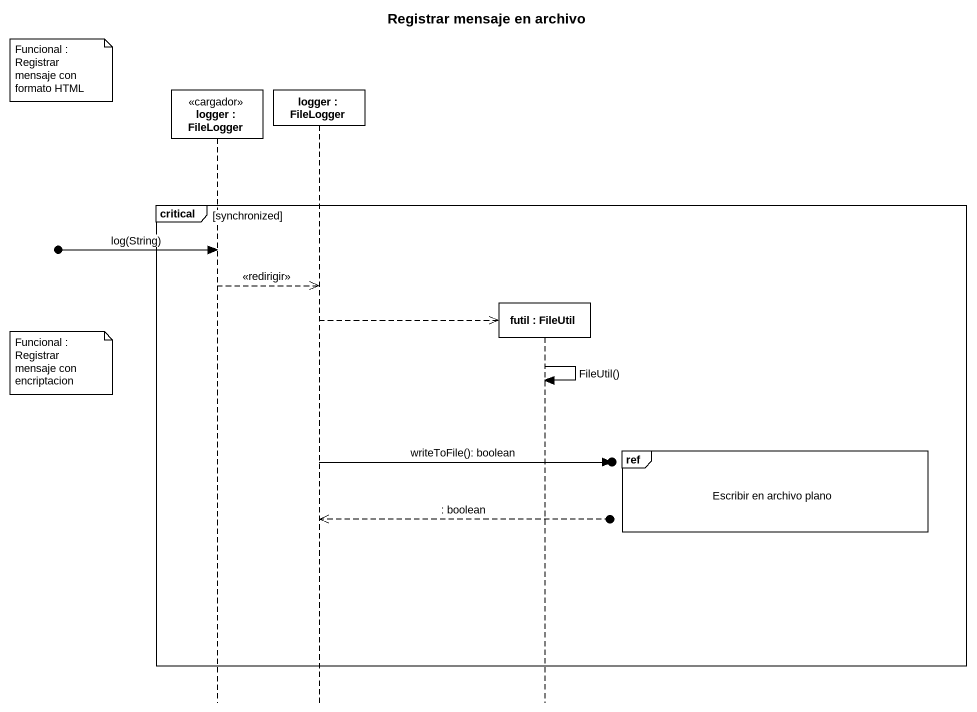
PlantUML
@startuml
title Registrar mensaje en archivo
hide footbox
participant "logger : FileLogger" as logger <<cargador>>
participant "logger : FileLogger" as logger_2
participant "futil : FileUtil" as futil

note left of logger : Funcional : Registrar mensaje con formato HTML
critical synchronized
  [o-> logger : log(String)
  logger -->> logger_2 : <<redirigir>>
  logger_2 -->> futil **
  note left of logger : Funcional : Registrar mensaje con encriptacion
  futil -> futil : FileUtil()
  ref over futil : Escribir en archivo plano
  logger_2 ->o] : writeToFile(): boolean
  logger_2 <<--o] : : boolean
end
@enduml
